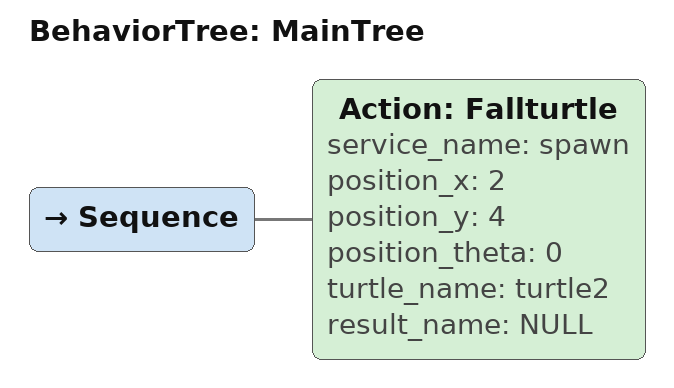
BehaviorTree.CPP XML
<root main_tree_to_execute="MainTree">
    <BehaviorTree ID="MainTree">
        <Sequence>
            <Action ID = "Fallturtle" service_name = "spawn"
                                        position_x = "2"
                                        position_y = "4"
                                        position_theta = "0"
                                        turtle_name = "turtle2"
                                        result_name = "NULL"/>
        </Sequence>
    </BehaviorTree>
</root>
